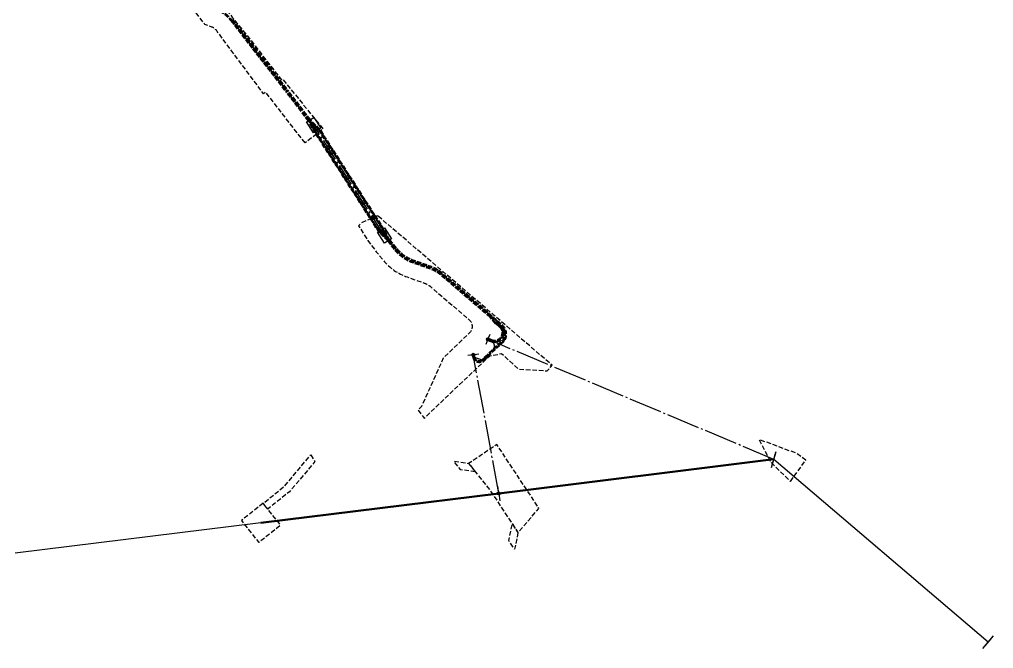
# Model space of a CAD drawing. Header units: metres. Extents: x 2692905 to 2694454, y 1247926 to 1251131.
# Drawn here: x 2693930 to 2694454, y 1248264 to 1248603 of the extents above; entities that cross this region are included whole.
import ezdxf

# ---------------------------------------------------------------- set-up
doc = ezdxf.new("R2010")
doc.units = ezdxf.units.M
for name, pattern in [('ACAD_ISO02W100', [15, 12, -3]), ('AV Servitute', [3.5, 2.5, -1]), ('AXE Freileitungsachse', [22, 18, -1.5, 1, -1.5]), ('AXE Kabelleitungsachse', [16, 12, -1.5, 1, -1.5]), ('Servitute', [3.2, 2.5, -0.7])]:
    doc.linetypes.add(name, pattern=pattern)
doc.layers.add('_KONSTRUKTION', color=6, linetype='Continuous', lineweight=25, plot=False)
for name, color, linetype, lineweight, true_color in [('ELE-TRAGWERKTEIL', 1, 'Continuous', 25, 0xff0000), ('ELE-TRASSEE-FL', 1, 'Continuous', 25, 0xff0000), ('linie', 7, 'Continuous', 25, 0xff6161)]:
    doc.layers.add(name, color=color, linetype=linetype, lineweight=lineweight, true_color=true_color)
for name, color, linetype, lineweight in [('N1FLT_Achse', 1, 'AXE Freileitungsachse', 25), ('N1FLT_Seil', 1, 'Continuous', 50), ('N1KLT_Achse', 1, 'AXE Kabelleitungsachse', 25), ('N1KLT_Rand', 1, 'Servitute', 50), ('SIT-BAU-TXT_sw025', 7, 'AV Servitute', 25)]:
    doc.layers.add(name, color=color, linetype=linetype, lineweight=lineweight)

msp = doc.modelspace()

# ---------------------------------------------------------------- linework, layer by layer
at = {"linetype": 'ACAD_ISO02W100', "lineweight": 25, "ltscale": 0.1}
for p, q in [((2694186.18, 1248438.72), (2694186.73, 1248439.37)), ((2694187.66, 1248437.45), (2694186.18, 1248438.72)), ((2694186.73, 1248439.37), (2694188.21, 1248438.1)), ((2694187.65, 1248437.68), (2694187.28, 1248438)), ((2694187.82, 1248437.88), (2694187.45, 1248438.2)), ((2694187.98, 1248438.08), (2694187.61, 1248438.39)), ((2694188.21, 1248438.1), (2694187.66, 1248437.45)), ((2694188.05, 1248437.68), (2694188.1, 1248437.64)), ((2694180.3, 1248420.52), (2694181.71, 1248421.86)), ((2694182.3, 1248421.24), (2694180.88, 1248419.9)), ((2694181.71, 1248421.63), (2694181.36, 1248421.29)), ((2694181.89, 1248421.44), (2694181.53, 1248421.11)), ((2694181.71, 1248421.86), (2694182.3, 1248421.24)), ((2694182.07, 1248421.25), (2694181.71, 1248420.92)), ((2694182.11, 1248421.65), (2694182.16, 1248421.7)), ((2694180.88, 1248419.9), (2694180.3, 1248420.52))]:
    msp.add_line(p, q, dxfattribs=at)
at = {"linetype": 'Continuous', "lineweight": -2}
for p, q in [((2694182.06, 1248430.23, 452.43), (2694183.18, 1248433.01, 452.43)), ((2694182.06, 1248430.23, 452.43), (2694180.94, 1248427.45, 452.43)), ((2694174.14, 1248421.92, 452.43), (2694171.17, 1248421.51, 452.43)), ((2694174.14, 1248421.92, 452.43), (2694177.12, 1248422.33, 452.43)), ((2694187.89, 1248347.19, 452.45), (2694187.4, 1248351.16, 452.45)), ((2694187.89, 1248347.19, 452.45), (2694188.38, 1248343.22, 452.45))]:
    msp.add_line(p, q, dxfattribs=at)
for points in [[(2694186.72, 1248439.58), (2694188.43, 1248438.12), (2694187.68, 1248437.24), (2694185.97, 1248438.71)], [(2694180.08, 1248420.52), (2694181.72, 1248422.07), (2694182.51, 1248421.24), (2694180.88, 1248419.69)]]:
    msp.add_lwpolyline(points, close=True, dxfattribs=at)
for centre in [(2694182.06, 1248430.23, 452.43), (2694174.14, 1248421.92, 452.43), (2694187.89, 1248347.19, 452.45)]:
    msp.add_circle(centre, 0.8, dxfattribs=at)
at = {"layer": '_KONSTRUKTION', "transparency": 33554585}
for p, q in [((2694085.66, 1248548), (2694085.55, 1248548.14)), ((2694085.97, 1248548.41), (2694086.09, 1248548.25)), ((2694086.37, 1248547.47), (2694090.03, 1248542.69)), ((2694124.39, 1248489.12), (2694127.98, 1248484.29))]:
    msp.add_line(p, q, dxfattribs=at)
at = {"layer": '_KONSTRUKTION'}
for p, q in [((2694195.14, 1248432.78), (2694195.14, 1248432.78)), ((2694174.14, 1248421.92), (2694174.34, 1248420.84))]:
    msp.add_line(p, q, dxfattribs=at)
at = {"layer": '_KONSTRUKTION', "transparency": 33554585}
for centre, start, end in [((2694077.72, 1248541.92), 27.9091, 37.4276), ((2694094.03, 1248554.33), 217.4276, 226.6927)]:
    msp.add_arc(centre, 10, start, end, dxfattribs=at)
at = {"layer": 'ELE-TRAGWERKTEIL', "flags": 128}
for points in [[(2694334.78, 1248361.21), (2694337.36, 1248369.83)], [(2694334.92, 1248361.69), (2694337.22, 1248369.35)], [(2694335.21, 1248362.65), (2694336.07, 1248365.52), (2694336.93, 1248368.4)], [(2694335.35, 1248363.13), (2694336.79, 1248367.92)], [(2694448.69, 1248263.6), (2694454.46, 1248270.39)], [(2694449.63, 1248264.71), (2694453.52, 1248269.28)], [(2694449.96, 1248265.09), (2694453.19, 1248268.9)]]:
    msp.add_lwpolyline(points, dxfattribs=at)
at = {"layer": 'ELE-TRASSEE-FL', "flags": 128}
for points in [[(2694336.07, 1248365.52), (2694194.7, 1248348.02)], [(2694451.57, 1248267), (2694336.07, 1248365.52)], [(2694194.7, 1248348.02), (2694059.74, 1248331.35)], [(2694059.74, 1248331.35), (2693927.24, 1248314.95)]]:
    msp.add_lwpolyline(points, dxfattribs=at)
at = {"layer": 'linie', "transparency": 33554687, "flags": 128}
for points in [[(2694091.93, 1248543.91), (2694088.14, 1248541.48), (2694084.36, 1248547.37), (2694088.15, 1248549.8)], [(2694122.49, 1248487.9), (2694126.28, 1248490.33), (2694130.06, 1248484.44), (2694126.27, 1248482.01)]]:
    msp.add_lwpolyline(points, close=True, dxfattribs=at)
at = {"layer": 'N1FLT_Achse'}
for p, q in [((2694336.07, 1248365.52), (2694182.06, 1248430.23)), ((2694187.89, 1248347.19), (2694174.14, 1248421.92))]:
    msp.add_line(p, q, dxfattribs=at)
at = {"layer": 'N1FLT_Seil'}
for q in [(2694336.09, 1248365.58), (2694059.74, 1248331.35)]:
    msp.add_line((2694187.91, 1248347.21), q, dxfattribs=at)
at = {"layer": 'N1KLT_Achse'}
for p, q in [((2694188.1, 1248437.64), (2694188.58, 1248437.22)), ((2694182.06, 1248430.23), (2694183.8, 1248429.5))]:
    msp.add_line(p, q, dxfattribs=at)
at = {"layer": 'N1KLT_Achse', "linetype": 'ByBlock'}
msp.add_line((2694174.14, 1248421.92), (2694174.59, 1248419.51), dxfattribs=at)
at = {"layer": 'N1KLT_Achse', "transparency": 33554585, "flags": 128}
for points in [[(2694174.14, 1248421.92), (2694174.34, 1248420.84), (2694179.38, 1248419.06), (2694190.18, 1248429.31, 0.152317), (2694191.34, 1248431.39, 0.284447), (2694188.9, 1248438.13), (2694187.13, 1248439.64), (2694157.11, 1248465.34, 0.092277), (2694150.77, 1248469), (2694141.48, 1248472.28, -0.136523), (2694132.7, 1248478.44), (2694128.97, 1248482.97), (2694128.58, 1248483.49), (2694127.98, 1248484.29), (2694124.39, 1248489.12), (2694090.03, 1248542.69), (2694086.37, 1248547.47), (2694073.55, 1248564.23), (2694044.1, 1248602.26), (2694043.61, 1248602.9, 0.150662), (2694036.38, 1248607.98), (2694024.3, 1248611.9, -0.135941), (2694017.62, 1248616.32), (2694006.9, 1248628.62, 0.017028), (2694006.21, 1248629.37, 0.017106), (2694005.46, 1248630.07), (2693997.91, 1248636.66), (2693993.39, 1248640.61), (2693951.5, 1248677.98), (2693947.58, 1248682.62), (2693916.49, 1248724.91, 0.034852), (2693915.14, 1248726.5), (2693910.89, 1248730.86), (2693905.92, 1248735.79), (2693877.77, 1248765.89), (2693850.31, 1248795.27, 0.03159), (2693841.12, 1248803.93), (2693793.9, 1248843.12, 0.009747), (2693790.86, 1248845.55), (2693756.98, 1248871.5), (2693728.82, 1248893.08, 0.026549), (2693720.06, 1248899.08), (2693696, 1248913.75), (2693672.34, 1248928.18), (2693616.99, 1248960.93), (2693583.4, 1248979.97, 0.041732), (2693580.37, 1248981.36), (2693555.1, 1248990.55, -0.027349), (2693553.09, 1248991.41), (2693487.13, 1249023.95), (2693465.69, 1249033.75, 0.01026), (2693464.94, 1249034.07), (2693344.92, 1249083.1), (2693326.49, 1249090.24, -0.016848), (2693325.25, 1249090.77), (2693282.43, 1249110.78), (2693251.88, 1249125.31, -0.069364), (2693247.27, 1249128.35), (2693231.99, 1249141.78, 0.065), (2693227.69, 1249144.67), (2693225.73, 1249145.65), (2693220.32, 1249148.24), (2693178.65, 1249168.23, -0.011052), (2693177.86, 1249168.63), (2693126.18, 1249196.25), (2693124.83, 1249196.95), (2693124.31, 1249197.22, -0.02357), (2693116.18, 1249201.98), (2693108.9, 1249206.72), (2693048.71, 1249246.06), (2693014.65, 1249269.36, -0.045156), (2693000.75, 1249280.84), (2692982.25, 1249299.25, -0.054309), (2692954.84, 1249333.91, -0.032393), (2692942.27, 1249357.13), (2692932.56, 1249378.22), (2692929.64, 1249384.58, -0.063179), (2692928.11, 1249389.38), (2692921.71, 1249424.46), (2692919.84, 1249434.76), (2692919.51, 1249436.43), (2692914.16, 1249474.98, -0.04376), (2692913.95, 1249478.97), (2692914.93, 1249505.61, 0.032126), (2692914.89, 1249506.89), (2692914.46, 1249511.62, -0.060378), (2692914.49, 1249512.82), (2692916.8, 1249528.16, -0.047943), (2692917.03, 1249529.09), (2692918.23, 1249532.45, 0.032198), (2692918.58, 1249533.69), (2692923.11, 1249554.71, -0.023642), (2692923.66, 1249556.81), (2692929.36, 1249574.79), (2692931.73, 1249582.28), (2692932.03, 1249583.24, 0.041787), (2692932.22, 1249584.05), (2692932.96, 1249589.34, -0.053466), (2692934.45, 1249594.05), (2692937.26, 1249600.47), (2692949.99, 1249629.25), (2692959.15, 1249650.34, -0.024241), (2692962.15, 1249656.42), (2692965.84, 1249663.06), (2692977.59, 1249684.22), (2692991.69, 1249709.04, 0.012389), (2692992.16, 1249709.91), (2693011.28, 1249743.84), (2693015.18, 1249751.17), (2693024.35, 1249768.42, 0.053892), (2693032.34, 1249788.38, -0.087537), (2693045.12, 1249815, -0.195073), (2693099.15, 1249849.11), (2693114.36, 1249851.84, 0.290863), (2693120.67, 1249857.65), (2693121.01, 1249858.92), (2693125.89, 1249877.19), (2693127.57, 1249883.51), (2693140.11, 1249931.55, 0.02744), (2693140.44, 1249933.16), (2693143.12, 1249951.47, 0.028108), (2693143.27, 1249953.15), (2693144.07, 1249977.31), (2693143.98, 1249982.58), (2693143.64, 1250000.36, -0.046347), (2693143.84, 1250003.12), (2693146.29, 1250017.71), (2693148.73, 1250032.29, -0.122467), (2693151.61, 1250038.93), (2693156.11, 1250044.81), (2693157.36, 1250046.45, -0.088242), (2693165.11, 1250053.54), (2693183.25, 1250065.05), (2693190.89, 1250069.9), (2693238.34, 1250119.75), (2693242.62, 1250125.57), (2693278.45, 1250171.76, 0.139413), (2693288.67, 1250197.13), (2693290.75, 1250216.67), (2693292.03, 1250228.32), (2693293.88, 1250246.14, -0.034322), (2693294.11, 1250247.49), (2693295.06, 1250251.36, 0.032939), (2693295.18, 1250252.01), (2693296.89, 1250267.71, 0.039634), (2693296.91, 1250268.5), (2693296.71, 1250272.32, -0.038889), (2693296.75, 1250273.87), (2693298.25, 1250288.35, -0.162254), (2693304.76, 1250302.75), (2693368.78, 1250371.95, 0.015069), (2693369.77, 1250373.08), (2693418.23, 1250432.25, -0.024507), (2693419.87, 1250434.06), (2693462.19, 1250476.47, 0.110411), (2693467.14, 1250486.19), (2693473.39, 1250510.56, -0.018372), (2693473.81, 1250511.97), (2693475.46, 1250516.8, -0.006465), (2693475.63, 1250517.29), (2693479.59, 1250527.98, -0.047519), (2693481.3, 1250531.37), (2693482.31, 1250532.97, -0.098839), (2693487.7, 1250538.65), (2693491.63, 1250541.42, 0.081874), (2693496.26, 1250545.99), (2693502.98, 1250555.21, -0.053204), (2693505.82, 1250558.36), (2693511.07, 1250563.05, 0.033558), (2693512.95, 1250564.96), (2693516.79, 1250569.45, 0.24339), (2693518.83, 1250579.11, -0.196831), (2693519.34, 1250585.44), (2693522.8, 1250593.62, 0.292366), (2693518.29, 1250620.18), (2693484.41, 1250657.49, -0.388398), (2693484.52, 1250697.99), (2693509.46, 1250725.1), (2693518.95, 1250736.76), (2693523.16, 1250742.91), (2693527.08, 1250749.38), (2693547.23, 1250785.54, 0.084738), (2693549.47, 1250791.89), (2693563.56, 1250873.92, -0.192431), (2693571.54, 1250888.29)], [(2694128.28, 1248483.31), (2694128.1, 1248483.55, 0.035045), (2694127.16, 1248484.62), (2694124.08, 1248487.7, -0.053842), (2694122.75, 1248489.35), (2694089.16, 1248541.74, -0.016602), (2694088.83, 1248542.3), (2694086.44, 1248546.62, 0.03737), (2694085.62, 1248547.89), (2694085.46, 1248548.09)], [(2694128.88, 1248483.67), (2694128.75, 1248483.85, -0.038955), (2694127.9, 1248485.18), (2694125.63, 1248489.45, 0.020178), (2694125.22, 1248490.13), (2694091.71, 1248542.4, 0.057264), (2694090.28, 1248544.14), (2694087.21, 1248547.13, -0.036464), (2694086.23, 1248548.23), (2694086.07, 1248548.45)]]:
    msp.add_lwpolyline(points, format="xyb", dxfattribs=at)
at = {"layer": 'N1KLT_Achse', "transparency": 33554687, "flags": 128}
msp.add_lwpolyline([(2694186.34, 1248439.14), (2694183.1, 1248443.08)], dxfattribs=at)
msp.add_lwpolyline([(2694183.66, 1248423.53), (2694184.76, 1248424.58, 0.543844), (2694183.91, 1248429.12, 0.543844)], format="xyb", dxfattribs=at)
at = {"layer": 'N1KLT_Achse'}
msp.add_arc((2694185.58, 1248433.74), 4.6, 247.2105, 49.2927, dxfattribs=at)
at = {"layer": 'N1KLT_Rand'}
msp.add_line((2694186.08, 1248438.73), (2694182.8, 1248442.67), dxfattribs=at)
at = {"layer": 'N1KLT_Rand', "linetype": 'ByBlock'}
for p, q in [((2694188.39, 1248437), (2694187.86, 1248437.45)), ((2694188.78, 1248437.45), (2694188.25, 1248437.91)), ((2694183.68, 1248429.22), (2694182.61, 1248429.65, 452.43)), ((2694183.92, 1248429.77), (2694182.86, 1248430.23, 452.43))]:
    msp.add_line(p, q, dxfattribs=at)
at = {"layer": 'N1KLT_Rand', "transparency": 33554687, "flags": 128}
for points in [[(2693930.64, 1248704.82), (2693947.05, 1248682.5, -0.016613), (2693947.42, 1248681.95), (2693949.85, 1248678.14, 0.068812), (2693951.63, 1248676.05), (2693991.92, 1248640.11, 0.037968), (2693993.13, 1248639.19), (2693996.99, 1248636.67, -0.035377), (2693998.11, 1248635.82), (2694005.11, 1248629.71, -0.034144), (2694006.55, 1248628.27), (2694017.25, 1248615.99, 0.135941), (2694024.15, 1248611.43), (2694036.22, 1248607.51, -0.150662), (2694043.21, 1248602.59), (2694043.7, 1248601.96)], [(2694128.16, 1248483.22), (2694127.98, 1248483.46, 0.035045), (2694127.06, 1248484.52), (2694123.97, 1248487.6, -0.053842), (2694122.63, 1248489.27), (2694089.03, 1248541.66, -0.016602), (2694088.69, 1248542.23), (2694086.31, 1248546.55, 0.03737), (2694085.5, 1248547.8), (2694085.34, 1248548)], [(2694129, 1248483.76), (2694128.87, 1248483.94, -0.038955), (2694128.03, 1248485.25), (2694125.76, 1248489.52, 0.020178), (2694125.35, 1248490.21), (2694091.83, 1248542.48, 0.057264), (2694090.39, 1248544.25), (2694087.32, 1248547.24, -0.036464), (2694086.35, 1248548.33), (2694086.19, 1248548.54)], [(2694127.98, 1248484.29), (2694124.37, 1248487.67, -0.062148), (2694122.79, 1248489.57), (2694089.38, 1248541.68, -0.024953), (2694088.88, 1248542.54), (2694086.37, 1248547.47)], [(2694127.98, 1248484.29), (2694125.56, 1248489.21, 0.028175), (2694125.01, 1248490.19), (2694091.67, 1248542.18, 0.065211), (2694089.99, 1248544.17), (2694086.37, 1248547.47)], [(2694128.16, 1248483.22), (2694128.58, 1248482.66), (2694132.31, 1248478.12, 0.136523), (2694141.31, 1248471.81), (2694150.6, 1248468.53, -0.092277), (2694156.78, 1248464.96), (2694176.38, 1248448.18), (2694182.8, 1248442.67)], [(2694129, 1248483.76), (2694129.37, 1248483.28), (2694133.08, 1248478.75, 0.136523), (2694141.64, 1248472.76), (2694150.94, 1248469.47, -0.092277), (2694157.43, 1248465.72), (2694177.03, 1248448.94), (2694187.3, 1248439.88, 0.00365), (2694187.35, 1248439.85), (2694189.09, 1248438.36, -0.284223), (2694191.63, 1248431.33, -0.152317), (2694190.38, 1248429.09), (2694182.32, 1248421.44)], [(2694186.94, 1248439.41), (2694188.71, 1248437.89, -0.284686), (2694191.04, 1248431.45, -0.152317), (2694189.97, 1248429.53), (2694181.91, 1248421.87)]]:
    msp.add_lwpolyline(points, format="xyb", dxfattribs=at)
for points in [[(2694043.7, 1248601.96), (2694073.15, 1248563.93)], [(2694044.5, 1248602.56), (2694073.94, 1248564.54)], [(2694085.34, 1248548), (2694073.15, 1248563.93)], [(2694086.19, 1248548.54), (2694073.94, 1248564.54)], [(2694186.59, 1248439.43), (2694186.7, 1248439.33)]]:
    msp.add_lwpolyline(points, dxfattribs=at)
at = {"layer": 'N1KLT_Rand', "transparency": 33554687}
for points in [[(2694180.65, 1248419.92), (2694179.55, 1248418.88, -0.612128), (2694174.09, 1248420.8), (2694173.93, 1248421.89)], [(2694180.31, 1248420.29), (2694179.2, 1248419.24, -0.612529), (2694174.58, 1248420.87), (2694174.42, 1248421.96)]]:
    msp.add_lwpolyline(points, format="xyb", dxfattribs=at)
at = {"layer": 'N1KLT_Rand'}
for radius in [4.9, 4.3]:
    msp.add_arc((2694185.58, 1248433.74), radius, 247.2105, 49.2927, dxfattribs=at)
at = {"layer": 'SIT-BAU-TXT_sw025', "transparency": 33554687, "flags": 128}
for points in [[(2694083.52, 1248536.03), (2694062.24, 1248563.45), (2694061.13, 1248562.58), (2694043.54, 1248586.2), (2694036.19, 1248596.14), (2694035.7, 1248596.78, 0.150662), (2694033.29, 1248598.47), (2694029.58, 1248599.94), (2694023.19, 1248608.1), (2694010.37, 1248616.27), (2694002.16, 1248614.6), (2693997.11, 1248614.2), (2693985.3, 1248630.28), (2693988.97, 1248633.68), (2693987.23, 1248635.98), (2693996.65, 1248643.27), (2694015.61, 1248622.91), (2694016.92, 1248620.93), (2694017.97, 1248619.68), (2694036.02, 1248614.88), (2694044.4, 1248603.51), (2694044.89, 1248602.88), (2694052.79, 1248593.27), (2694070.75, 1248570.05), (2694071.32, 1248570.49), (2694093.22, 1248543.57)], [(2694122.68, 1248496.78), (2694113.79, 1248492.93), (2694112.37, 1248491.38), (2694117.27, 1248483.55), (2694121.9, 1248477.4), (2694125.74, 1248472.72, 0.136523), (2694138.48, 1248463.8), (2694147.77, 1248460.51, -0.092277), (2694151.25, 1248458.5), (2694170.85, 1248441.73), (2694171.79, 1248440.92, -0.44286), (2694171.99, 1248433.52), (2694157.93, 1248419.98), (2694146.16, 1248393.97), (2694144.41, 1248391.98), (2694147.68, 1248387.73), (2694165.98, 1248405.1), (2694183.02, 1248421.28), (2694189.44, 1248422.54), (2694198.48, 1248414.11), (2694214.04, 1248413.26), (2694216.64, 1248416.3), (2694185.48, 1248443.02)]]:
    msp.add_lwpolyline(points, format="xyb", close=True, dxfattribs=at)
for points in [[(2694345.02, 1248353.67), (2694353.33, 1248365.11), (2694348.27, 1248368.79), (2694328.13, 1248376.23), (2694334.31, 1248364.18)], [(2694345.02, 1248353.67), (2694353.33, 1248365.11), (2694348.27, 1248368.79), (2694328.13, 1248376.23), (2694334.31, 1248364.18)], [(2694191.2, 1248336.73), (2694198.23, 1248326.08), (2694209.55, 1248339.14), (2694196.83, 1248358.42), (2694186.89, 1248373.48), (2694171.64, 1248363.35), (2694183.23, 1248348.8), (2694189.52, 1248339.28)], [(2694191.2, 1248336.73), (2694198.23, 1248326.08), (2694209.55, 1248339.14), (2694196.83, 1248358.42), (2694186.89, 1248373.48), (2694171.64, 1248363.35), (2694183.23, 1248348.8), (2694189.52, 1248339.28)], [(2694086.63, 1248367.95), (2694088.81, 1248364.32), (2694075.15, 1248348.11), (2694063.42, 1248338.76), (2694060.93, 1248341.89), (2694072.35, 1248350.99)], [(2694086.63, 1248367.95), (2694088.81, 1248364.32), (2694075.15, 1248348.11), (2694063.42, 1248338.76), (2694060.93, 1248341.89), (2694072.35, 1248350.99)], [(2694086.63, 1248367.95), (2694088.81, 1248364.32), (2694075.15, 1248348.11), (2694063.42, 1248338.76), (2694060.93, 1248341.89), (2694072.35, 1248350.99)], [(2694086.63, 1248367.95), (2694088.81, 1248364.32), (2694075.15, 1248348.11), (2694063.42, 1248338.76), (2694060.93, 1248341.89), (2694072.35, 1248350.99)], [(2694086.63, 1248367.95), (2694088.81, 1248364.32), (2694075.15, 1248348.11), (2694063.42, 1248338.76), (2694060.93, 1248341.89), (2694072.35, 1248350.99)], [(2694086.63, 1248367.95), (2694088.81, 1248364.32), (2694075.15, 1248348.11), (2694063.42, 1248338.76), (2694060.93, 1248341.89), (2694072.35, 1248350.99)], [(2694175.29, 1248358.77), (2694167.35, 1248359.94), (2694163.77, 1248364.51), (2694171.64, 1248363.35)], [(2694175.29, 1248358.77), (2694167.35, 1248359.94), (2694163.77, 1248364.51), (2694171.64, 1248363.35)], [(2694175.29, 1248358.77), (2694167.35, 1248359.94), (2694163.77, 1248364.51), (2694171.64, 1248363.35)], [(2694175.29, 1248358.77), (2694167.35, 1248359.94), (2694163.77, 1248364.51), (2694171.64, 1248363.35)], [(2694060.93, 1248341.89), (2694049.2, 1248332.54), (2694058.55, 1248320.81), (2694070.28, 1248330.16), (2694063.42, 1248338.76)], [(2694060.93, 1248341.89), (2694049.2, 1248332.54), (2694058.55, 1248320.81), (2694070.28, 1248330.16), (2694063.42, 1248338.76)], [(2694198.23, 1248326.08), (2694196.4, 1248317.1), (2694193.28, 1248321.82), (2694195.11, 1248330.81)], [(2694198.23, 1248326.08), (2694196.4, 1248317.1), (2694193.28, 1248321.82), (2694195.11, 1248330.81)], [(2694198.23, 1248326.08), (2694196.4, 1248317.1), (2694193.28, 1248321.82), (2694195.11, 1248330.81)], [(2694198.23, 1248326.08), (2694196.4, 1248317.1), (2694193.28, 1248321.82), (2694195.11, 1248330.81)]]:
    msp.add_lwpolyline(points, close=True, dxfattribs=at)

doc.saveas('drawing.dxf')
